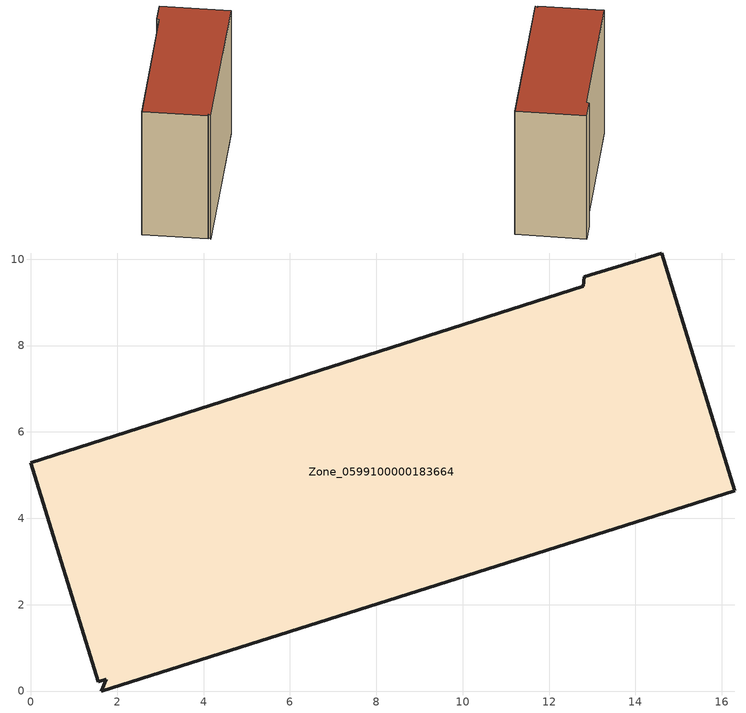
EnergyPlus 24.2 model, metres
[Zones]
Zone_0599100000183664
 floor ground (C_G): 1.63,0 1.75,0.27 1.56,0.21 0,5.29 12.79,9.37 12.81,9.59 14.62,10.14 16.3,4.63 z0
 wall outside (C_F): 1.75,0.27 1.63,0 16.3,4.63 14.62,10.14 12.81,9.59 12.79,9.37 0,5.29 1.56,0.21 1.75,0.27 z0:11.76
 roof outside (C_R): 0,5.29 1.56,0.21 1.75,0.27 1.63,0 16.3,4.63 14.62,10.14 12.81,9.59 12.79,9.37 z11.76
[BUILDING]
Pand.0599100000183664: North Axis=0; Terrain=City; Loads Convergence Tolerance Value=0.04; Temperature Convergence Tolerance Value=0.4; Solar Distribution=FullExterior; Maximum Number of Warmup Days=25; Minimum Number of Warmup Days=1
[Site:Location]
Rotterdam.The.Hague.AP_ZH_NLD Design_Conditions: Latitude=51.96; Longitude=4.45; Time Zone=1; Elevation=-4.5
[SITE:GROUNDTEMPERATURE:BUILDINGSURFACE]
18, 18, 18, 18, 18, 18, 18, 18, 18, 18, 18, 18
[MATERIAL] Thermal Absorptance=0.9; Solar Absorptance=0.7; Visible Absorptance=0.7
Name | Roughness | Thickness | Conductivity | Density | Specific Heat
G.TI.1946 | MediumSmooth | 0.15 | 1 | 540 | 1210
F.TI.1946 | Rough | 0.3 | 0.857143 | 1920 | 840
R.TI.1946 | MediumRough | 0.2 | 0.1 | 1500 | 1000
[CONSTRUCTION]
C_G: G.TI.1946
C_F: F.TI.1946
C_R: R.TI.1946
[ZONE]
Zone_0599100000183664: Type=1; Multiplier=1; Ceiling Height=Autocalculate; Volume=Autocalculate; Floor Area=autocalculate; Part of Total Floor Area=Yes
[ZONEINFILTRATION:DESIGNFLOWRATE]
Infil_Zone_0599100000183664: Zone or ZoneList or Space or SpaceList=Zone_0599100000183664; Schedule=AlwaysOn; Design Flow Rate Calculation Method=Flow/Area; Flow Rate per Floor Area=0.003; Constant Term Coefficient=1; Temperature Term Coefficient=0; Velocity Term Coefficient=0; Velocity Squared Term Coefficient=0
[HVACTEMPLATE:ZONE:IDEALLOADSAIRSYSTEM]
Zone_0599100000183664: Maximum Heating Supply Air Temperature=50; Minimum Cooling Supply Air Temperature=13; Maximum Heating Supply Air Humidity Ratio=0.0156; Minimum Cooling Supply Air Humidity Ratio=0.0077; Heating Limit=NoLimit; Cooling Limit=NoLimit; Dehumidification Control Type=ConstantSensibleHeatRatio; Cooling Sensible Heat Ratio=0.7; Dehumidification Setpoint=60; Humidification Control Type=None; Humidification Setpoint=30; Outdoor Air Method=None; Outdoor Air Flow Rate per Person=0.00944; Outdoor Air Flow Rate per Zone Floor Area=0; Outdoor Air Flow Rate per Zone=0; Demand Controlled Ventilation Type=None; Outdoor Air Economizer Type=NoEconomizer; Heat Recovery Type=None; Sensible Heat Recovery Effectiveness=0.7; Latent Heat Recovery Effectiveness=0.65
[ZONECONTROL:THERMOSTAT]
ThermostatControl_Zone_0599100000183664: Zone or ZoneList=Zone_0599100000183664; Control Type Schedule=DualSetpointControlType; Control 1=Thermostat_Zone_0599100000183664; Temperature Difference Between Cutout And Setpoint=0
[THERMOSTATSETPOINT:DUALSETPOINT]
Thermostat_Zone_0599100000183664: Heating Setpoint Temperature Schedule=HeatingSetpoint_Zone_0599100000183664; Cooling Setpoint Temperature Schedule=CoolingSetpoint_Zone_0599100000183664
[SCHEDULE:COMPACT]
HeatingSetpoint_Zone_0599100000183664: Through: 12/31, For: AllDays, Until: 24:00, 21
CoolingSetpoint_Zone_0599100000183664: Through: 12/31, For: AllDays, Until: 24:00, 24
DualSetpointControlType: Through: 12/31, For: AllDays, Until: 24:00, 4
AlwaysOn: Through: 12/31, For: AllDays, Until: 24:00, 1
